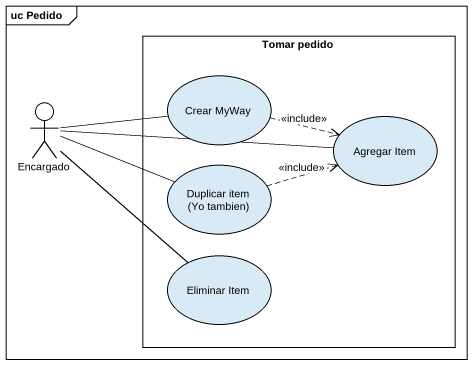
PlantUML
@startuml
mainframe uc Pedido
rectangle "Tomar pedido" as Tomar_pedido {
  usecase "Crear MyWay" as Crear_MyWay
  usecase "Agregar Item" as Agregar_Item
  usecase "Duplicar item (Yo tambien)" as Duplicar_item_Yo_tambien
  usecase "Eliminar Item" as Eliminar_Item
}
actor Encargado
Encargado -right- Crear_MyWay
Encargado -right- Agregar_Item
Encargado -right- Duplicar_item_Yo_tambien
Encargado -- Eliminar_Item
Crear_MyWay .right.> Agregar_Item : <<include>>
Duplicar_item_Yo_tambien .right.> Agregar_Item : <<include>>
@enduml
